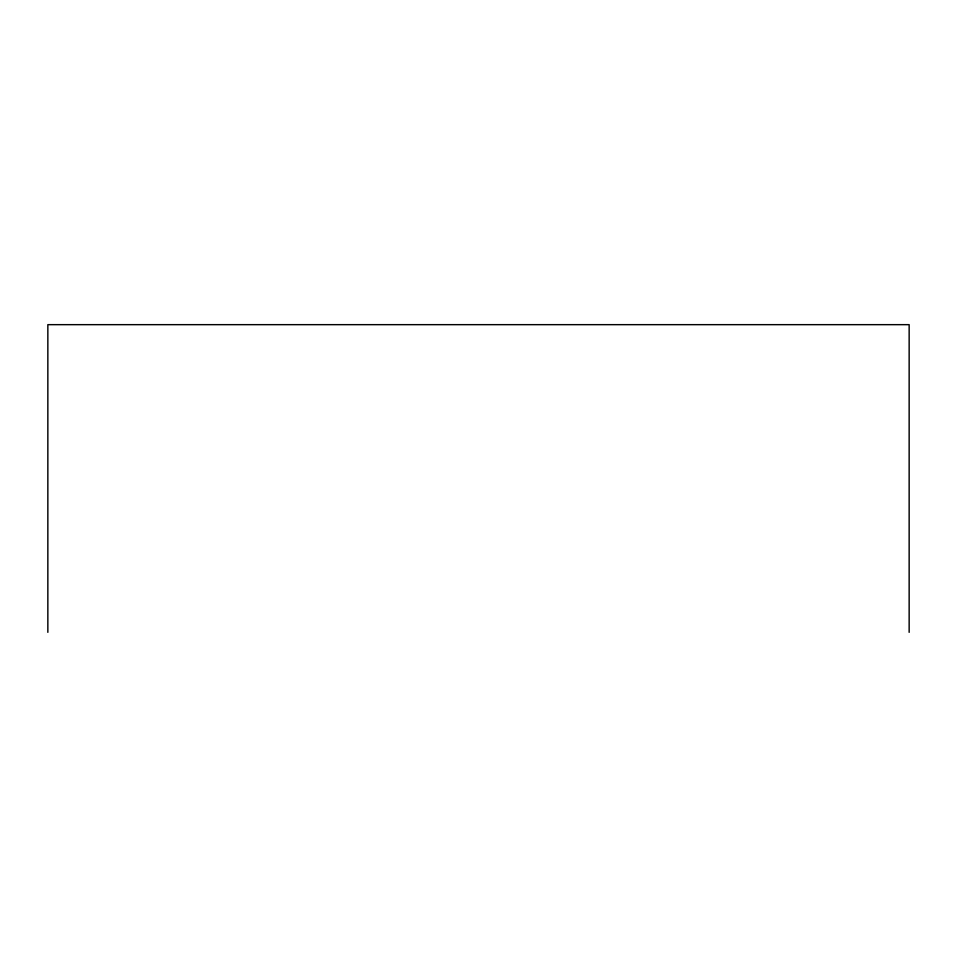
<?xml version="1.0" encoding="UTF-8"?>
<svg xmlns="http://www.w3.org/2000/svg" width="957" height="957" viewBox="0 0 957 957"><rect width="100%" height="100%" fill="white"/><g stroke="black" fill="none" stroke-linecap="round" stroke-linejoin="round"><path stroke-width="1.44" d="M909.15 632.338L909.15 324.662L47.85 324.662L47.85 632.338"/></g></svg>
